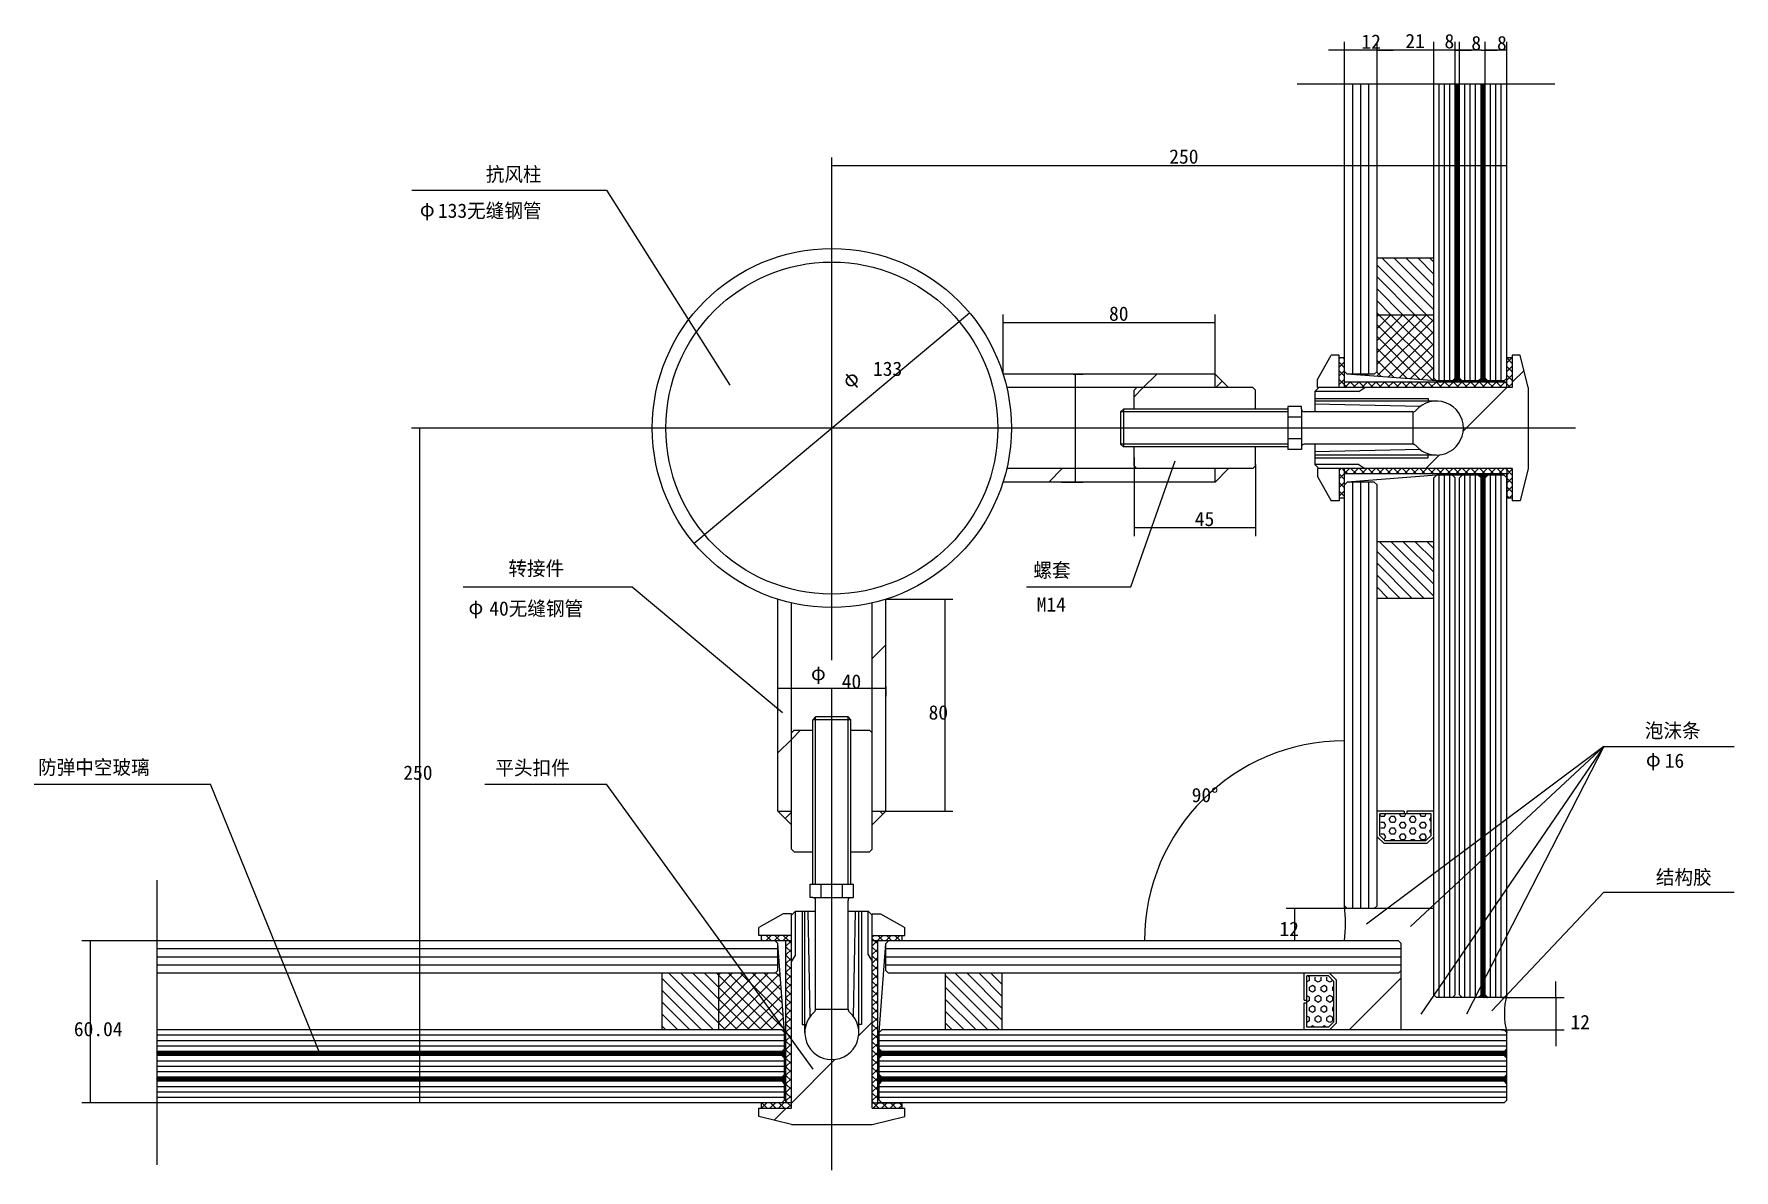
# Model space of a CAD drawing. Header units: metres. Extents: x 1737 to 2367, y 1050 to 1471.
import ezdxf

# ---------------------------------------------------------------- set-up
doc = ezdxf.new("R2010")
doc.units = ezdxf.units.M
for name, color, linetype in [('212', 2, 'Continuous'), ('BZX', 1, 'Continuous'), ('CSX', 3, 'Continuous'), ('DHX', 4, 'Continuous'), ('PMX', 8, 'Continuous'), ('SDH', 7, 'Continuous'), ('TXT', 2, 'Continuous'), ('XSX', 6, 'Continuous')]:
    doc.layers.add(name, color=color, linetype=linetype)

msp = doc.modelspace()

# ---------------------------------------------------------------- hatches: boundary and pattern name
at = {"layer": 'PMX'}
h = msp.add_hatch(dxfattribs=at)
h.set_pattern_fill('SOLID')
h.paths.add_polyline_path([(2274.46, 1452.09), (2272.94, 1452.09), (2272.94, 1343.09), (2271.94, 1342.09), (2275.46, 1342.09), (2274.46, 1343.09)])
h.paths.add_polyline_path([(2264.94, 1452.09), (2263.42, 1452.09), (2263.42, 1343.09), (2262.42, 1342.09), (2265.94, 1342.09), (2264.94, 1343.09)])
h = msp.add_hatch(dxfattribs=at)
h.set_pattern_fill('ANSI31', scale=35)
h.paths.add_polyline_path([(2256.42, 1334.59), (2256.42, 1339.59), (2284.46, 1339.59), (2284.46, 1351.59), (2287.46, 1351.59), (2290.46, 1339.59), (2290.46, 1324.59), (2266.42, 1324.59, 0.41)])
h.paths.add_polyline_path([(2266.42, 1324.59), (2290.46, 1324.59), (2290.46, 1309.59), (2287.46, 1297.59), (2284.46, 1297.59), (2284.46, 1309.59), (2256.42, 1309.59), (2256.42, 1314.59, 0.41)])
h.paths.add_polyline_path([(2227.65, 1311.09), (2211.42, 1311.09), (2211.42, 1313.59), (2253.42, 1313.59), (2253.42, 1314.59), (2256.42, 1314.59), (2256.42, 1309.59), (2229.91, 1309.59)])
h.paths.add_polyline_path([(2211.42, 1311.09), (2227.65, 1311.09), (2229.91, 1309.59), (2212.92, 1309.59)])
h.paths.add_polyline_path([(2212.92, 1339.59), (2229.91, 1339.59), (2227.65, 1338.09), (2211.42, 1338.09)])
h.paths.add_polyline_path([(2211.42, 1338.09), (2227.65, 1338.09), (2229.91, 1339.59), (2256.42, 1339.59), (2256.42, 1334.59), (2253.42, 1334.59), (2253.42, 1335.59), (2211.42, 1335.59)])
h = msp.add_hatch(dxfattribs=at)
h.set_pattern_fill('ANSI31', scale=30)
h.paths.add_polyline_path([(2174.42, 1339.59), (2174.42, 1344.59), (2095.89, 1344.59, -0.02), (2097.25, 1339.59)])
h.paths.add_polyline_path([(2174.42, 1304.59), (2174.42, 1309.59), (2097.25, 1309.59, -0.02), (2095.89, 1304.59)])
h = msp.add_hatch(dxfattribs=at)
h.set_pattern_fill('ANSI37', scale=6)
h.paths.add_polyline_path([(2179.42, 1339.59), (2174.42, 1344.59), (2174.42, 1339.59)])
h.paths.add_polyline_path([(2174.42, 1309.59), (2174.42, 1304.59), (2179.42, 1309.59)])
h = msp.add_hatch(dxfattribs=at)
h.set_pattern_fill('ANSI31', scale=30)
h.paths.add_polyline_path([(2189.42, 1331.59), (2189.42, 1338.59), (2188.42, 1339.59), (2145.42, 1339.59), (2144.42, 1338.59), (2144.42, 1331.59)])
h.paths.add_polyline_path([(2188.42, 1309.59), (2189.42, 1310.59), (2189.42, 1317.59), (2144.42, 1317.59), (2144.42, 1310.59), (2145.42, 1309.59)])
h = msp.add_hatch(dxfattribs=at)
h.set_pattern_fill('ANSI37', scale=25)
h.paths.add_polyline_path([(2234.42, 1282.59), (2255.42, 1282.59), (2255.42, 1306.09), (2256.42, 1307.09), (2223.42, 1304.59), (2233.42, 1304.59), (2234.42, 1303.59)])
h = msp.add_hatch(dxfattribs=at)
h.set_pattern_fill('SOLID')
h.paths.add_polyline_path([(2274.46, 1306.09), (2275.46, 1307.09), (2271.94, 1307.09), (2272.94, 1306.09), (2272.94, 1114.63), (2271.94, 1113.63), (2275.46, 1113.63), (2274.46, 1114.63)])
h = msp.add_hatch(dxfattribs=at)
h.set_pattern_fill('ANSI31', scale=30)
h.paths.add_polyline_path([(2052.46, 1261.17, -0.02), (2047.46, 1259.8), (2047.46, 1182.63), (2052.46, 1182.63)])
h.paths.add_polyline_path([(2012.46, 1182.63), (2017.46, 1182.63), (2017.46, 1259.8, -0.02), (2012.46, 1261.17)])
h = msp.add_hatch(dxfattribs=at)
h.set_pattern_fill('ANSI31', scale=30)
h.paths.add_polyline_path([(2047.46, 1211.63), (2046.46, 1212.63), (2039.46, 1212.63), (2039.46, 1167.63), (2046.46, 1167.63), (2047.46, 1168.63)])
h.paths.add_polyline_path([(2025.46, 1212.63), (2018.46, 1212.63), (2017.46, 1211.63), (2017.46, 1168.63), (2018.46, 1167.63), (2025.46, 1167.63)])
h = msp.add_hatch(dxfattribs=at)
h.set_pattern_fill('ANSI37', scale=6)
h.paths.add_polyline_path([(2047.46, 1177.63), (2052.46, 1182.63), (2047.46, 1182.63)])
h.paths.add_polyline_path([(2017.46, 1182.63), (2012.46, 1182.63), (2017.46, 1177.63)])
h = msp.add_hatch(dxfattribs=at)
h.set_pattern_fill('ANSI37', scale=25)
h.paths.add_polyline_path([(2234.42, 1147.63), (2233.42, 1146.63), (2255.42, 1146.63), (2255.42, 1173.22), (2252.84, 1170.63), (2237.01, 1170.63), (2234.42, 1173.22)])
h = msp.add_hatch(dxfattribs=at)
h.set_pattern_fill('ANSI31', scale=35)
h.paths.add_polyline_path([(2022.46, 1100.63), (2017.46, 1100.63), (2017.46, 1072.59), (2005.46, 1072.59), (2005.46, 1069.59), (2017.46, 1066.59), (2032.46, 1066.59), (2032.46, 1090.63, -0.41)])
h.paths.add_polyline_path([(2032.46, 1090.63), (2032.46, 1066.59), (2047.46, 1066.59), (2059.46, 1069.59), (2059.46, 1072.59), (2047.46, 1072.59), (2047.46, 1100.63), (2042.46, 1100.63, -0.41)])
h.paths.add_polyline_path([(2045.96, 1129.4), (2045.96, 1145.63), (2043.46, 1145.63), (2043.46, 1103.63), (2042.46, 1103.63), (2042.46, 1100.63), (2047.46, 1100.63), (2047.46, 1127.15)])
h.paths.add_polyline_path([(2045.96, 1145.63), (2045.96, 1129.4), (2047.46, 1127.15), (2047.46, 1144.13)])
h.paths.add_polyline_path([(2017.46, 1144.13), (2017.46, 1127.15), (2018.96, 1129.4), (2018.96, 1145.63)])
h.paths.add_polyline_path([(2018.96, 1145.63), (2018.96, 1129.4), (2017.46, 1127.15), (2017.46, 1100.63), (2022.46, 1100.63), (2022.46, 1103.63), (2021.46, 1103.63), (2021.46, 1145.63)])
h = msp.add_hatch(dxfattribs=at)
h.set_pattern_fill('ANSI37', scale=25)
h.paths.add_polyline_path([(2053.46, 1122.63), (2052.46, 1123.63), (2052.46, 1133.63), (2049.96, 1100.63), (2050.96, 1101.63), (2074.46, 1101.63), (2074.46, 1122.63)])
h = msp.add_hatch(dxfattribs=at)
h.set_pattern_fill('ANSI37', scale=25)
h.paths.add_polyline_path([(2216.84, 1122.63), (2219.42, 1120.05), (2219.42, 1104.22), (2216.84, 1101.63), (2243.42, 1101.63), (2243.42, 1123.63), (2242.42, 1122.63)])
h = msp.add_hatch(dxfattribs=at)
h.set_pattern_fill('SOLID')
h.paths.add_polyline_path([(1782.39, 1093.63), (1782.39, 1092.11), (2013.96, 1092.11), (2014.96, 1091.11), (2014.96, 1094.63), (2013.96, 1093.63)])
h.paths.add_polyline_path([(1782.39, 1084.11), (1782.39, 1082.59), (2013.96, 1082.59), (2014.96, 1081.59), (2014.96, 1085.11), (2013.96, 1084.11)])
h = msp.add_hatch(dxfattribs=at)
h.set_pattern_fill('SOLID')
h.paths.add_polyline_path([(2050.96, 1093.63), (2049.96, 1094.63), (2049.96, 1091.11), (2050.96, 1092.11), (2281.46, 1092.11), (2282.46, 1091.11), (2282.46, 1094.63), (2281.46, 1093.63)])
h.paths.add_polyline_path([(2281.46, 1082.59), (2282.46, 1081.59), (2282.46, 1085.11), (2281.46, 1084.11), (2050.96, 1084.11), (2049.96, 1085.11), (2049.96, 1081.59), (2050.96, 1082.59)])

# ---------------------------------------------------------------- linework, layer by layer
at = {"layer": 'BZX'}
for p, q in [((2222.42, 1452.09), (2222.42, 1467.62)), ((2234.42, 1452.09), (2234.42, 1467.62)), ((2234.42, 1452.09), (2234.42, 1467.62)), ((2255.42, 1452.09), (2255.42, 1467.62)), ((2263.42, 1452.15), (2263.42, 1467.62)), ((2264.94, 1452.09), (2264.94, 1467.62)), ((2274.46, 1452.09), (2274.46, 1467.62)), ((2282.46, 1452.09), (2282.46, 1467.62)), ((2222.42, 1464.62), (2216.42, 1464.62)), ((2234.42, 1464.62), (2222.42, 1464.62)), ((2255.42, 1464.62), (2234.42, 1464.62)), ((2234.42, 1464.62), (2240.42, 1464.62)), ((2255.42, 1464.62), (2249.42, 1464.62)), ((2263.42, 1464.62), (2255.42, 1464.62)), ((2264.94, 1464.62), (2258.94, 1464.62)), ((2263.42, 1464.62), (2269.42, 1464.62)), ((2272.94, 1464.62), (2264.94, 1464.62)), ((2272.94, 1464.62), (2278.94, 1464.62)), ((2282.46, 1464.62), (2274.46, 1464.62)), ((2032.46, 1411.09), (2032.46, 1424.83)), ((2282.46, 1411.09), (2282.46, 1424.83)), ((2032.46, 1421.83), (2282.46, 1421.83)), ((1948.99, 1412.67), (1994.7, 1340.5)), ((1981.42, 1281.97), (2083.51, 1367.21)), ((2095.89, 1344.65), (2095.89, 1366.62)), ((2174.42, 1344.65), (2174.42, 1366.62)), ((2174.42, 1363.62), (2095.89, 1363.62)), ((2121.8, 1344.59), (2125.57, 1344.59)), ((2122.57, 1344.59), (2122.57, 1304.59)), ((1945.97, 1324.59), (1876.72, 1324.59)), ((1879.72, 1324.59), (1879.72, 1074.59)), ((2143.23, 1265.8), (2159.66, 1312.45)), ((2144.42, 1313.69), (2144.42, 1284.58)), ((2189.42, 1311.11), (2189.42, 1284.58)), ((2117.6, 1304.59), (2125.57, 1304.59)), ((2189.42, 1287.58), (2144.42, 1287.58)), ((1958.5, 1265.8), (2014.2, 1219.2)), ((2052.53, 1261.17), (2077.31, 1261.17)), ((2074.31, 1261.17), (2074.31, 1182.63)), ((2012.46, 1226.1), (2012.46, 1231.21)), ((2012.46, 1228.21), (2052.46, 1228.21)), ((2052.46, 1228.85), (2052.46, 1225.21)), ((2318.43, 1206.59), (2230.52, 1140.81)), ((2318.43, 1206.59), (2246.88, 1139.93)), ((2318.43, 1206.59), (2250.63, 1107.46)), ((2318.43, 1206.59), (2267.51, 1107.46)), ((1843.21, 1092.04), (1802.32, 1192.72)), ((2025.51, 1087.1), (1948.99, 1192.72)), ((2052.53, 1182.63), (2077.31, 1182.63)), ((2318.43, 1152.7), (2276.98, 1108.72)), ((2225.36, 1146.63), (2200.79, 1146.63)), ((2203.79, 1146.63), (2203.79, 1134.63)), ((1782.33, 1134.63), (1754.68, 1134.63)), ((1757.68, 1134.63), (1757.68, 1074.59)), ((2222.36, 1134.63), (2200.79, 1134.63)), ((2300.71, 1113.63), (2300.71, 1119.63)), ((2280.53, 1113.63), (2303.71, 1113.63)), ((2300.71, 1113.63), (2300.71, 1101.63)), ((2280.56, 1101.63), (2303.71, 1101.63)), ((2300.71, 1101.63), (2300.71, 1095.63)), ((1782.33, 1074.59), (1754.68, 1074.59)), ((1945.97, 1074.59), (1876.72, 1074.59))]:
    msp.add_line(p, q, dxfattribs=at)
msp.add_arc((2222.42, 1134.63), 74.12, 90, 180, dxfattribs=at)
at = {"layer": 'CSX'}
for p, q in [((2222.42, 1339.59), (2222.42, 1452.09)), ((2234.42, 1345.59), (2234.42, 1452.09)), ((2255.42, 1343.09), (2255.42, 1452.09)), ((2263.42, 1343.09), (2263.42, 1452.09)), ((2264.94, 1343.09), (2264.94, 1452.09)), ((2272.94, 1343.09), (2272.94, 1452.09)), ((2274.46, 1343.09), (2274.46, 1452.09)), ((2282.46, 1339.68), (2282.46, 1452.09)), ((1876.93, 1412.67), (1948.99, 1412.67)), ((2234.42, 1387.59), (2255.42, 1387.59)), ((2234.42, 1366.59), (2255.42, 1366.59)), ((2212.42, 1342.59), (2217.42, 1351.59)), ((2220.42, 1351.59), (2217.42, 1351.59)), ((2220.42, 1339.59), (2220.42, 1351.59)), ((2222.42, 1350.59), (2220.42, 1350.59)), ((2282.46, 1339.59), (2282.46, 1350.59)), ((2284.46, 1350.59), (2282.46, 1350.59)), ((2284.46, 1351.59), (2284.46, 1339.59)), ((2287.46, 1351.59), (2284.46, 1351.59)), ((2290.46, 1339.59), (2287.46, 1351.59)), ((2174.42, 1344.59), (2095.89, 1344.59)), ((2174.42, 1344.59), (2179.42, 1339.59)), ((2174.42, 1339.59), (2174.42, 1344.59)), ((2212.42, 1339.59), (2212.42, 1342.59)), ((2223.42, 1344.59), (2222.42, 1345.59)), ((2282.46, 1341.59), (2222.42, 1341.59)), ((2256.42, 1342.09), (2223.42, 1344.59)), ((2233.42, 1344.59), (2223.42, 1344.59)), ((2234.42, 1345.59), (2233.42, 1344.59)), ((2256.42, 1342.09), (2255.42, 1343.09)), ((2281.46, 1342.09), (2256.42, 1342.09)), ((2262.42, 1342.09), (2263.42, 1343.09)), ((2264.94, 1343.09), (2265.94, 1342.09)), ((2271.94, 1342.09), (2272.94, 1343.09)), ((2275.46, 1342.09), (2274.46, 1343.09)), ((2282.46, 1343.09), (2281.46, 1342.09)), ((2188.42, 1339.59), (2097.25, 1339.59)), ((2144.42, 1338.59), (2145.42, 1339.59)), ((2144.42, 1331.59), (2144.42, 1338.59)), ((2189.42, 1338.59), (2188.42, 1339.59)), ((2189.42, 1331.59), (2189.42, 1338.59)), ((2212.92, 1339.59), (2211.42, 1338.09)), ((2227.65, 1338.09), (2211.42, 1338.09)), ((2211.42, 1338.09), (2211.42, 1330.59)), ((2211.42, 1335.59), (2253.42, 1335.59)), ((2284.46, 1339.59), (2212.42, 1339.59)), ((2227.65, 1338.09), (2229.91, 1339.59)), ((2253.42, 1335.59), (2253.42, 1334.13)), ((2290.46, 1339.59), (2290.46, 1309.59)), ((2139.42, 1330.59), (2140.52, 1331.59)), ((2139.42, 1330.59), (2139.42, 1318.59)), ((2201.42, 1331.59), (2140.52, 1331.59)), ((2140.52, 1331.59), (2140.52, 1317.59)), ((2206.42, 1332.59), (2201.42, 1332.59)), ((2201.42, 1332.59), (2201.42, 1316.59)), ((2206.42, 1331.59), (2206.42, 1332.59)), ((2206.42, 1331.59), (2206.42, 1317.59)), ((2247.71, 1330.59), (2207.42, 1330.59)), ((2250.42, 1332.59), (2211.42, 1333.4)), ((2247.71, 1330.59), (2247.71, 1318.59)), ((2256.42, 1334.59), (2253.42, 1334.59)), ((2206.42, 1328.59), (2201.42, 1328.59)), ((2140.52, 1317.59), (2139.42, 1318.59)), ((2201.42, 1317.59), (2140.52, 1317.59)), ((2144.42, 1310.59), (2144.42, 1317.59)), ((2189.42, 1310.59), (2189.42, 1317.59)), ((2206.42, 1320.59), (2201.42, 1320.59)), ((2206.42, 1316.59), (2201.42, 1316.59)), ((2206.42, 1317.59), (2206.42, 1316.59)), ((2247.71, 1318.59), (2207.42, 1318.59)), ((2211.42, 1318.59), (2211.42, 1311.09)), ((2250.42, 1316.59), (2211.42, 1315.78)), ((2145.42, 1309.59), (2144.42, 1310.59)), ((2188.42, 1309.59), (2189.42, 1310.59)), ((2211.42, 1313.59), (2253.42, 1313.59)), ((2227.65, 1311.09), (2211.42, 1311.09)), ((2211.42, 1311.09), (2212.92, 1309.59)), ((2227.65, 1311.09), (2229.91, 1309.59)), ((2253.42, 1313.59), (2253.42, 1315.05)), ((2256.42, 1314.59), (2253.42, 1314.59)), ((2174.42, 1304.59), (2095.89, 1304.59)), ((2188.42, 1309.59), (2097.25, 1309.59)), ((2174.42, 1304.59), (2179.42, 1309.59)), ((2174.42, 1304.59), (2174.42, 1309.59)), ((2284.46, 1309.59), (2212.42, 1309.59)), ((2212.42, 1309.59), (2212.42, 1306.59)), ((2212.42, 1306.59), (2217.42, 1297.59)), ((2220.42, 1309.59), (2220.42, 1297.59)), ((2222.42, 1147.63), (2222.42, 1309.59)), ((2282.46, 1307.59), (2222.42, 1307.59)), ((2222.42, 1303.59), (2223.42, 1304.59)), ((2256.42, 1307.09), (2223.42, 1304.59)), ((2233.42, 1304.59), (2223.42, 1304.59)), ((2234.42, 1303.59), (2233.42, 1304.59)), ((2234.42, 1147.63), (2234.42, 1303.59)), ((2255.42, 1306.09), (2256.42, 1307.09)), ((2255.42, 1114.63), (2255.42, 1306.09)), ((2281.46, 1307.09), (2256.42, 1307.09)), ((2262.42, 1307.09), (2263.42, 1306.09)), ((2263.42, 1114.63), (2263.42, 1306.09)), ((2264.94, 1306.09), (2265.94, 1307.09)), ((2264.94, 1114.63), (2264.94, 1306.09)), ((2271.94, 1307.09), (2272.94, 1306.09)), ((2272.94, 1114.63), (2272.94, 1306.09)), ((2274.46, 1306.09), (2275.46, 1307.09)), ((2274.46, 1114.63), (2274.46, 1306.09)), ((2282.46, 1306.09), (2281.46, 1307.09)), ((2282.46, 1309.18), (2282.05, 1309.59)), ((2282.46, 1309.59), (2282.46, 1298.59)), ((2282.46, 1114.63), (2282.46, 1307.86)), ((2284.46, 1309.59), (2284.46, 1297.59)), ((2290.46, 1309.59), (2287.46, 1297.59)), ((2220.42, 1297.59), (2217.42, 1297.59)), ((2222.42, 1298.59), (2220.42, 1298.59)), ((2284.46, 1298.59), (2282.46, 1298.59)), ((2287.46, 1297.59), (2284.46, 1297.59)), ((2234.42, 1282.59), (2255.42, 1282.59)), ((1895.88, 1265.8), (1958.5, 1265.8)), ((2104.52, 1265.8), (2143.23, 1265.8)), ((2012.46, 1182.63), (2012.46, 1261.17)), ((2017.46, 1168.63), (2017.46, 1259.8)), ((2047.46, 1168.63), (2047.46, 1259.8)), ((2052.46, 1182.63), (2052.46, 1261.17)), ((2234.42, 1261.59), (2255.42, 1261.59)), ((2025.46, 1216.53), (2026.46, 1217.63)), ((2025.46, 1155.63), (2025.46, 1216.53)), ((2039.46, 1216.53), (2025.46, 1216.53)), ((2038.46, 1217.63), (2026.46, 1217.63)), ((2038.46, 1217.63), (2039.46, 1216.53)), ((2039.46, 1155.63), (2039.46, 1216.53)), ((2017.46, 1211.63), (2018.46, 1212.63)), ((2018.46, 1212.63), (2025.46, 1212.63)), ((2039.46, 1212.63), (2046.46, 1212.63)), ((2046.46, 1212.63), (2047.46, 1211.63)), ((2318.43, 1206.59), (2366.66, 1206.59)), ((1736.91, 1192.72), (1802.32, 1192.72)), ((1903.91, 1192.72), (1948.99, 1192.72)), ((2012.46, 1182.63), (2017.46, 1182.63)), ((2012.46, 1182.63), (2017.46, 1177.63)), ((2052.46, 1182.63), (2047.46, 1177.63)), ((2047.46, 1182.63), (2052.46, 1182.63)), ((2244.42, 1182.63), (2234.42, 1182.63)), ((2254.42, 1181.63), (2235.42, 1181.63)), ((2235.42, 1173.63), (2235.42, 1181.63)), ((2244.42, 1182.63), (2244.42, 1181.63)), ((2255.42, 1182.63), (2245.42, 1182.63)), ((2245.42, 1182.63), (2245.42, 1181.63)), ((2254.42, 1173.63), (2254.42, 1181.63)), ((2237.01, 1170.63), (2234.42, 1173.22)), ((2237.42, 1171.63), (2235.42, 1173.63)), ((2252.42, 1171.63), (2237.42, 1171.63)), ((2252.42, 1171.63), (2254.42, 1173.63)), ((2252.84, 1170.63), (2255.42, 1173.22)), ((2017.46, 1168.63), (2018.46, 1167.63)), ((2018.46, 1167.63), (2025.46, 1167.63)), ((2039.46, 1167.63), (2046.46, 1167.63)), ((2046.46, 1167.63), (2047.46, 1168.63)), ((2252.84, 1170.63), (2237.01, 1170.63)), ((2024.46, 1155.63), (2040.46, 1155.63)), ((2024.46, 1150.63), (2024.46, 1155.63)), ((2028.46, 1150.63), (2028.46, 1155.63)), ((2036.46, 1150.63), (2036.46, 1155.63)), ((2040.46, 1150.63), (2040.46, 1155.63)), ((2318.43, 1152.7), (2366.66, 1152.7)), ((2025.46, 1150.63), (2024.46, 1150.63)), ((2025.46, 1150.63), (2039.46, 1150.63)), ((2026.46, 1109.35), (2026.46, 1149.63)), ((2038.46, 1109.35), (2038.46, 1149.63)), ((2039.46, 1150.63), (2040.46, 1150.63)), ((2222.42, 1147.63), (2223.42, 1146.63)), ((2255.42, 1146.63), (2223.42, 1146.63)), ((2234.42, 1147.63), (2233.42, 1146.63)), ((2014.46, 1144.63), (2005.46, 1139.63)), ((2017.46, 1144.63), (2014.46, 1144.63)), ((2017.46, 1144.13), (2018.96, 1145.63)), ((2017.46, 1072.59), (2017.46, 1144.63)), ((2018.96, 1129.4), (2018.96, 1145.63)), ((2018.96, 1145.63), (2026.46, 1145.63)), ((2021.46, 1145.63), (2021.46, 1103.63)), ((2024.46, 1106.63), (2023.66, 1145.63)), ((2038.46, 1145.63), (2045.96, 1145.63)), ((2040.46, 1106.63), (2041.27, 1145.63)), ((2043.46, 1145.63), (2043.46, 1103.63)), ((2045.96, 1129.4), (2045.96, 1145.63)), ((2045.96, 1145.63), (2047.46, 1144.13)), ((2047.46, 1072.59), (2047.46, 1144.63)), ((2047.46, 1144.63), (2050.46, 1144.63)), ((2050.46, 1144.63), (2059.46, 1139.63)), ((2017.46, 1134.63), (1782.39, 1134.63)), ((2005.46, 1136.63), (2005.46, 1139.63)), ((2017.46, 1136.63), (2005.46, 1136.63)), ((2006.46, 1134.63), (2006.46, 1136.63)), ((2012.46, 1133.63), (2011.46, 1134.63)), ((2012.46, 1123.63), (2012.46, 1133.63)), ((2014.96, 1100.63), (2012.46, 1133.63)), ((2015.46, 1074.59), (2015.46, 1134.63)), ((2047.46, 1136.63), (2059.46, 1136.63)), ((2242.42, 1134.63), (2047.46, 1134.63)), ((2049.46, 1074.59), (2049.46, 1134.63)), ((2049.96, 1100.63), (2052.46, 1133.63)), ((2053.46, 1134.63), (2052.46, 1133.63)), ((2052.46, 1123.63), (2052.46, 1133.63)), ((2058.46, 1134.63), (2058.46, 1136.63)), ((2059.46, 1136.63), (2059.46, 1139.63)), ((2243.42, 1133.63), (2242.42, 1134.63)), ((2243.42, 1101.63), (2243.42, 1133.63)), ((2018.96, 1129.4), (2017.46, 1127.15)), ((2045.96, 1129.4), (2047.46, 1127.15)), ((2011.46, 1122.63), (1782.39, 1122.63)), ((1969.46, 1122.63), (1969.46, 1101.63)), ((1990.46, 1122.63), (1990.46, 1101.63)), ((2011.46, 1122.63), (2012.46, 1123.63)), ((2053.46, 1122.63), (2052.46, 1123.63)), ((2242.42, 1122.63), (2053.46, 1122.63)), ((2074.46, 1122.63), (2074.46, 1101.63)), ((2095.46, 1122.63), (2095.46, 1101.63)), ((2207.42, 1112.63), (2207.42, 1122.63)), ((2216.42, 1121.63), (2208.42, 1121.63)), ((2208.42, 1102.63), (2208.42, 1121.63)), ((2218.42, 1119.63), (2216.42, 1121.63)), ((2219.42, 1120.05), (2216.84, 1122.63)), ((2242.42, 1122.63), (2243.42, 1123.63)), ((2218.42, 1104.63), (2218.42, 1119.63)), ((2219.42, 1104.22), (2219.42, 1120.05)), ((2026.46, 1109.35), (2038.46, 1109.35)), ((2207.42, 1112.63), (2208.42, 1112.63)), ((2207.42, 1101.63), (2207.42, 1111.63)), ((2207.42, 1111.63), (2208.42, 1111.63)), ((2256.42, 1113.63), (2255.42, 1114.63)), ((2281.46, 1113.63), (2256.42, 1113.63)), ((2262.42, 1113.63), (2263.42, 1114.63)), ((2264.94, 1114.63), (2265.94, 1113.63)), ((2271.94, 1113.63), (2272.94, 1114.63)), ((2275.46, 1113.63), (2274.46, 1114.63)), ((2282.46, 1114.63), (2281.46, 1113.63)), ((2021.46, 1103.63), (2022.92, 1103.63)), ((2022.46, 1100.63), (2022.46, 1103.63)), ((2043.46, 1103.63), (2042, 1103.63)), ((2042.46, 1100.63), (2042.46, 1103.63)), ((2216.42, 1102.63), (2208.42, 1102.63)), ((2218.42, 1104.63), (2216.42, 1102.63)), ((2219.42, 1104.22), (2216.84, 1101.63)), ((2013.96, 1101.63), (1782.39, 1101.63)), ((2014.96, 1100.63), (2013.96, 1101.63)), ((2014.96, 1075.59), (2014.96, 1100.63)), ((2050.96, 1101.63), (2049.96, 1100.63)), ((2049.96, 1075.59), (2049.96, 1100.63)), ((2281.46, 1101.63), (2050.96, 1101.63)), ((2282.46, 1100.63), (2281.46, 1101.63)), ((2282.46, 1075.59), (2282.46, 1100.63)), ((2013.96, 1093.63), (1782.39, 1093.63)), ((2013.96, 1092.11), (1782.39, 1092.11)), ((2014.96, 1094.63), (2013.96, 1093.63)), ((2013.96, 1092.11), (2014.96, 1091.11)), ((2049.96, 1094.63), (2050.96, 1093.63)), ((2050.96, 1092.11), (2049.96, 1091.11)), ((2281.46, 1093.63), (2050.96, 1093.63)), ((2281.46, 1092.11), (2050.96, 1092.11)), ((2282.46, 1094.63), (2281.46, 1093.63)), ((2281.46, 1092.11), (2282.46, 1091.11)), ((2013.96, 1084.11), (1782.39, 1084.11)), ((2014.96, 1085.11), (2013.96, 1084.11)), ((2049.96, 1085.11), (2050.96, 1084.11)), ((2281.46, 1084.11), (2050.96, 1084.11)), ((2282.46, 1085.11), (2281.46, 1084.11)), ((2013.96, 1082.59), (1782.39, 1082.59)), ((2014.96, 1081.59), (2013.96, 1082.59)), ((2050.96, 1082.59), (2049.96, 1081.59)), ((2281.46, 1082.59), (2050.96, 1082.59)), ((2282.46, 1081.59), (2281.46, 1082.59)), ((2017.37, 1074.59), (1782.39, 1074.59)), ((2005.46, 1072.59), (2017.46, 1072.59)), ((2005.46, 1069.59), (2005.46, 1072.59)), ((2017.46, 1074.59), (2006.46, 1074.59)), ((2006.46, 1072.59), (2006.46, 1074.59)), ((2013.96, 1074.59), (2014.96, 1075.59)), ((2047.87, 1074.59), (2047.46, 1075)), ((2047.46, 1074.59), (2058.46, 1074.59)), ((2047.46, 1072.59), (2059.46, 1072.59)), ((2281.46, 1074.59), (2049.19, 1074.59)), ((2050.96, 1074.59), (2049.96, 1075.59)), ((2058.46, 1072.59), (2058.46, 1074.59)), ((2059.46, 1069.59), (2059.46, 1072.59)), ((2281.46, 1074.59), (2282.46, 1075.59)), ((2017.46, 1066.59), (2005.46, 1069.59)), ((2017.46, 1066.59), (2047.46, 1066.59)), ((2047.46, 1066.59), (2059.46, 1069.59))]:
    msp.add_line(p, q, dxfattribs=at)
for radius in [66.5, 61.5]:
    msp.add_circle((2032.46, 1324.59), radius, dxfattribs=at)
for centre, radius, start, end in [((2207.42, 1331.59), 1, 180, 270), ((2247.71, 1332.09), 1.5, 270, 319.29), ((2256.42, 1324.59), 10, 220.71, 139.29), ((2207.42, 1317.59), 1, 90, 180), ((2247.71, 1317.09), 1.5, 40.71, 90), ((2025.46, 1149.63), 1, 0, 90), ((2039.46, 1149.63), 1, 90, 180), ((2148.15, 1141.13), 74.56, 355, 5), ((2024.96, 1109.35), 1.5, 310.71, 0), ((2039.96, 1109.35), 1.5, 180, 229.29), ((2310.09, 1107.63), 28.5, 165.78, 194.22), ((2032.46, 1100.63), 10, 130.71, 49.29)]:
    msp.add_arc(centre, radius, start, end, dxfattribs=at)
at = {"layer": 'DHX'}
for p, q in [((2032.46, 1238.65), (2032.46, 1411.03)), ((2307.91, 1324.59), (1946.03, 1324.59)), ((2032.46, 1049.74), (2032.46, 1228.21))]:
    msp.add_line(p, q, dxfattribs=at)
at = {"layer": 'PMX'}
for p, q in [((2255.42, 1368.39), (2236.23, 1387.59)), ((2255.42, 1372.81), (2240.65, 1387.59)), ((2255.42, 1377.23), (2245.07, 1387.59)), ((2255.42, 1381.65), (2249.48, 1387.59)), ((2255.42, 1386.07), (2253.9, 1387.59)), ((2252.81, 1366.59), (2234.42, 1384.97)), ((2248.39, 1366.59), (2234.42, 1380.55)), ((2243.97, 1366.59), (2234.42, 1376.14)), ((2239.55, 1366.59), (2234.42, 1371.72)), ((2235.13, 1366.59), (2234.42, 1367.3)), ((2234.42, 1357.04), (2243.97, 1366.59)), ((2234.42, 1352.62), (2248.39, 1366.59)), ((2234.42, 1348.2), (2252.81, 1366.59)), ((2234.42, 1365.88), (2235.14, 1366.59)), ((2234.42, 1361.46), (2239.55, 1366.59)), ((2255.42, 1346.3), (2235.13, 1366.59)), ((2255.42, 1350.72), (2239.55, 1366.59)), ((2255.42, 1355.14), (2243.97, 1366.59)), ((2255.42, 1359.55), (2248.39, 1366.59)), ((2255.42, 1363.97), (2252.81, 1366.59)), ((2234.4, 1343.76), (2255.42, 1364.78)), ((2255.11, 1342.19), (2234.42, 1362.88)), ((2238.51, 1343.45), (2255.42, 1360.36)), ((2250.33, 1342.55), (2234.42, 1358.46)), ((2245.55, 1342.92), (2234.42, 1354.04)), ((2242.62, 1343.14), (2255.42, 1355.94)), ((2220.42, 1350.29), (2220.73, 1350.59)), ((2220.42, 1347.11), (2222.42, 1349.11)), ((2222.42, 1346.95), (2220.42, 1348.95)), ((2222.42, 1350.13), (2221.96, 1350.59)), ((2240.77, 1343.28), (2234.42, 1349.62)), ((2246.73, 1342.83), (2255.42, 1351.52)), ((2282.46, 1348.69), (2284.37, 1350.59)), ((2284.46, 1348.55), (2282.46, 1350.55)), ((2220.42, 1343.92), (2222.42, 1345.92)), ((2222.42, 1343.76), (2220.42, 1345.76)), ((2220.42, 1340.74), (2222.42, 1342.74)), ((2222.42, 1340.58), (2220.42, 1342.58)), ((2222.45, 1339.59), (2224.45, 1341.59)), ((2226.6, 1339.59), (2224.6, 1341.59)), ((2225.64, 1339.59), (2227.64, 1341.59)), ((2226.18, 1344.38), (2226.39, 1344.59)), ((2226.42, 1344.36), (2226.19, 1344.59)), ((2229.78, 1339.59), (2227.78, 1341.59)), ((2228.82, 1339.59), (2230.82, 1341.59)), ((2230.29, 1344.07), (2230.81, 1344.59)), ((2231.2, 1344), (2230.61, 1344.59)), ((2232.96, 1339.59), (2230.96, 1341.59)), ((2232, 1339.59), (2234, 1341.59)), ((2236.14, 1339.59), (2234.14, 1341.59)), ((2235.98, 1343.64), (2234.23, 1345.4)), ((2235.18, 1339.59), (2237.18, 1341.59)), ((2239.33, 1339.59), (2237.33, 1341.59)), ((2238.36, 1339.59), (2240.36, 1341.59)), ((2242.51, 1339.59), (2240.51, 1341.59)), ((2241.55, 1339.59), (2243.55, 1341.59)), ((2245.69, 1339.59), (2243.69, 1341.59)), ((2244.73, 1339.59), (2246.73, 1341.59)), ((2248.87, 1339.59), (2246.87, 1341.59)), ((2247.91, 1339.59), (2249.91, 1341.59)), ((2252.05, 1339.59), (2250.05, 1341.59)), ((2250.83, 1342.51), (2255.42, 1347.1)), ((2251.09, 1339.59), (2253.09, 1341.59)), ((2255.24, 1339.59), (2253.24, 1341.59)), ((2254.27, 1339.59), (2256.27, 1341.59)), ((2254.94, 1342.2), (2255.63, 1342.89)), ((2258.42, 1339.59), (2256.42, 1341.59)), ((2257.46, 1339.59), (2259.46, 1341.59)), ((2261.6, 1339.59), (2259.6, 1341.59)), ((2260.64, 1339.59), (2262.64, 1341.59)), ((2264.78, 1339.59), (2262.78, 1341.59)), ((2263.82, 1339.59), (2265.82, 1341.59)), ((2267.96, 1339.59), (2265.96, 1341.59)), ((2267, 1339.59), (2269, 1341.59)), ((2271.14, 1339.59), (2269.14, 1341.59)), ((2270.18, 1339.59), (2272.18, 1341.59)), ((2274.33, 1339.59), (2272.33, 1341.59)), ((2273.37, 1339.59), (2275.37, 1341.59)), ((2277.51, 1339.59), (2275.51, 1341.59)), ((2276.55, 1339.59), (2278.55, 1341.59)), ((2280.69, 1339.59), (2278.69, 1341.59)), ((2279.73, 1339.59), (2281.73, 1341.59)), ((2282.46, 1341), (2281.87, 1341.59)), ((2282.46, 1345.51), (2284.46, 1347.51)), ((2284.46, 1345.36), (2282.46, 1347.36)), ((2282.46, 1342.32), (2284.46, 1344.32)), ((2284.46, 1342.18), (2282.46, 1344.18)), ((2223.42, 1339.59), (2222.42, 1340.58)), ((2283.87, 1339.59), (2282.46, 1341)), ((2282.91, 1339.59), (2284.46, 1341.14)), ((2220.42, 1308.92), (2221.09, 1309.59)), ((2220.42, 1305.74), (2222.42, 1307.74)), ((2222.42, 1305.58), (2220.42, 1307.58)), ((2220.42, 1302.56), (2222.42, 1304.56)), ((2222.42, 1302.4), (2220.42, 1304.4)), ((2222.42, 1308.76), (2221.6, 1309.59)), ((2222.42, 1307.74), (2224.27, 1309.59)), ((2223.6, 1307.59), (2222.42, 1308.76)), ((2226.78, 1307.59), (2224.78, 1309.59)), ((2225.46, 1307.59), (2227.46, 1309.59)), ((2229.96, 1307.59), (2227.96, 1309.59)), ((2228.64, 1307.59), (2230.64, 1309.59)), ((2233.14, 1307.59), (2231.14, 1309.59)), ((2231.82, 1307.59), (2233.82, 1309.59)), ((2236.32, 1307.59), (2234.32, 1309.59)), ((2235, 1307.59), (2237, 1309.59)), ((2239.51, 1307.59), (2237.51, 1309.59)), ((2238.18, 1307.59), (2240.18, 1309.59)), ((2242.69, 1307.59), (2240.69, 1309.59)), ((2241.37, 1307.59), (2243.37, 1309.59)), ((2245.87, 1307.59), (2243.87, 1309.59)), ((2244.55, 1307.59), (2246.55, 1309.59)), ((2249.05, 1307.59), (2247.05, 1309.59)), ((2247.73, 1307.59), (2249.73, 1309.59)), ((2252.23, 1307.59), (2250.23, 1309.59)), ((2250.91, 1307.59), (2252.91, 1309.59)), ((2255.42, 1307.59), (2253.42, 1309.59)), ((2254.09, 1307.59), (2256.09, 1309.59)), ((2258.6, 1307.59), (2256.6, 1309.59)), ((2257.28, 1307.59), (2259.28, 1309.59)), ((2261.78, 1307.59), (2259.78, 1309.59)), ((2260.46, 1307.59), (2262.46, 1309.59)), ((2264.96, 1307.59), (2262.96, 1309.59)), ((2263.64, 1307.59), (2265.64, 1309.59)), ((2268.14, 1307.59), (2266.14, 1309.59)), ((2266.82, 1307.59), (2268.82, 1309.59)), ((2271.33, 1307.59), (2269.33, 1309.59)), ((2270, 1307.59), (2272, 1309.59)), ((2274.51, 1307.59), (2272.51, 1309.59)), ((2273.19, 1307.59), (2275.19, 1309.59)), ((2277.69, 1307.59), (2275.69, 1309.59)), ((2276.37, 1307.59), (2278.37, 1309.59)), ((2280.87, 1307.59), (2278.87, 1309.59)), ((2279.55, 1307.59), (2281.55, 1309.59)), ((2282.46, 1307.32), (2284.46, 1309.32)), ((2284.46, 1307.18), (2282.46, 1309.18)), ((2282.46, 1304.14), (2284.46, 1306.14)), ((2284.46, 1304), (2282.46, 1306)), ((2220.42, 1299.38), (2222.42, 1301.38)), ((2222.42, 1299.22), (2220.42, 1301.22)), ((2282.46, 1300.96), (2284.46, 1302.96)), ((2284.46, 1300.82), (2282.46, 1302.82)), ((2283.51, 1298.59), (2282.46, 1299.63)), ((2283.28, 1298.59), (2284.46, 1299.78)), ((2251.74, 1261.59), (2234.42, 1278.91)), ((2255.42, 1262.33), (2235.16, 1282.59)), ((2255.42, 1266.75), (2239.58, 1282.59)), ((2255.42, 1271.17), (2244, 1282.59)), ((2255.42, 1275.59), (2248.42, 1282.59)), ((2255.42, 1280.01), (2252.84, 1282.59)), ((2247.32, 1261.59), (2234.42, 1274.49)), ((2242.9, 1261.59), (2234.42, 1270.07)), ((2238.48, 1261.59), (2234.42, 1265.65)), ((2235.84, 1180.68), (2235.42, 1181.39)), ((2237.09, 1180.68), (2235.84, 1180.68)), ((2237.09, 1178.51), (2235.84, 1178.51)), ((2237.09, 1180.68), (2237.64, 1181.63)), ((2237.71, 1177.43), (2237.09, 1178.51)), ((2238.96, 1179.6), (2239.59, 1180.68)), ((2239.59, 1178.51), (2238.96, 1179.6)), ((2240.84, 1180.68), (2239.59, 1180.68)), ((2240.84, 1178.51), (2239.59, 1178.51)), ((2241.46, 1179.6), (2240.84, 1180.68)), ((2240.84, 1178.51), (2241.46, 1179.6)), ((2242.71, 1177.43), (2243.34, 1178.51)), ((2243.34, 1180.68), (2242.79, 1181.63)), ((2244.59, 1180.68), (2243.34, 1180.68)), ((2244.59, 1178.51), (2243.34, 1178.51)), ((2244.59, 1180.68), (2245.14, 1181.63)), ((2245.21, 1177.43), (2244.59, 1178.51)), ((2246.46, 1179.6), (2247.09, 1180.68)), ((2247.09, 1178.51), (2246.46, 1179.6)), ((2248.34, 1180.68), (2247.09, 1180.68)), ((2248.34, 1178.51), (2247.09, 1178.51)), ((2248.96, 1179.6), (2248.34, 1180.68)), ((2248.34, 1178.51), (2248.96, 1179.6)), ((2250.21, 1177.43), (2250.84, 1178.51)), ((2250.84, 1180.68), (2250.29, 1181.63)), ((2252.09, 1180.68), (2250.84, 1180.68)), ((2252.09, 1178.51), (2250.84, 1178.51)), ((2252.09, 1180.68), (2252.64, 1181.63)), ((2252.71, 1177.43), (2252.09, 1178.51)), ((2253.96, 1179.6), (2254.42, 1180.39)), ((2254.42, 1178.8), (2253.96, 1179.6)), ((2237.09, 1176.35), (2235.84, 1176.35)), ((2237.09, 1174.18), (2235.84, 1174.18)), ((2237.09, 1172.02), (2237.04, 1172.02)), ((2237.09, 1176.35), (2237.71, 1177.43)), ((2237.71, 1173.1), (2237.09, 1174.18)), ((2237.09, 1172.02), (2237.71, 1173.1)), ((2238.96, 1175.26), (2239.59, 1176.35)), ((2239.59, 1174.18), (2238.96, 1175.26)), ((2239.36, 1171.63), (2239.59, 1172.02)), ((2240.84, 1176.35), (2239.59, 1176.35)), ((2240.84, 1174.18), (2239.59, 1174.18)), ((2240.84, 1172.02), (2239.59, 1172.02)), ((2241.46, 1175.26), (2240.84, 1176.35)), ((2240.84, 1174.18), (2241.46, 1175.26)), ((2241.06, 1171.63), (2240.84, 1172.02)), ((2243.34, 1176.35), (2242.71, 1177.43)), ((2242.71, 1173.1), (2243.34, 1174.18)), ((2243.34, 1172.02), (2242.71, 1173.1)), ((2244.59, 1176.35), (2243.34, 1176.35)), ((2244.59, 1174.18), (2243.34, 1174.18)), ((2244.59, 1172.02), (2243.34, 1172.02)), ((2244.59, 1176.35), (2245.21, 1177.43)), ((2245.21, 1173.1), (2244.59, 1174.18)), ((2244.59, 1172.02), (2245.21, 1173.1)), ((2246.46, 1175.26), (2247.09, 1176.35)), ((2247.09, 1174.18), (2246.46, 1175.26)), ((2246.86, 1171.63), (2247.09, 1172.02)), ((2248.34, 1176.35), (2247.09, 1176.35)), ((2248.34, 1174.18), (2247.09, 1174.18)), ((2248.34, 1172.02), (2247.09, 1172.02)), ((2248.96, 1175.26), (2248.34, 1176.35)), ((2248.34, 1174.18), (2248.96, 1175.26)), ((2248.56, 1171.63), (2248.34, 1172.02)), ((2250.84, 1176.35), (2250.21, 1177.43)), ((2250.21, 1173.1), (2250.84, 1174.18)), ((2250.84, 1172.02), (2250.21, 1173.1)), ((2252.09, 1176.35), (2250.84, 1176.35)), ((2252.09, 1174.18), (2250.84, 1174.18)), ((2252.09, 1172.02), (2250.84, 1172.02)), ((2252.09, 1176.35), (2252.71, 1177.43)), ((2252.71, 1173.1), (2252.09, 1174.18)), ((2252.09, 1172.02), (2252.71, 1173.1)), ((2253.96, 1175.26), (2254.42, 1176.06)), ((2254.42, 1174.47), (2253.96, 1175.26)), ((2006.77, 1136.63), (2006.46, 1136.33)), ((2006.93, 1134.63), (2006.46, 1135.09)), ((2009.95, 1136.63), (2007.95, 1134.63)), ((2010.11, 1134.63), (2008.11, 1136.63)), ((2013.13, 1136.63), (2011.13, 1134.63)), ((2013.29, 1134.63), (2011.29, 1136.63)), ((2016.31, 1136.63), (2014.31, 1134.63)), ((2016.47, 1134.63), (2014.47, 1136.63)), ((2017.46, 1134.6), (2015.46, 1132.6)), ((2017.46, 1133.64), (2016.47, 1134.63)), ((2048.13, 1136.63), (2047.46, 1135.96)), ((2048.29, 1134.63), (2047.46, 1135.46)), ((2049.31, 1134.63), (2047.46, 1132.78)), ((2049.46, 1133.46), (2048.29, 1134.63)), ((2051.31, 1136.63), (2049.31, 1134.63)), ((2051.47, 1134.63), (2049.47, 1136.63)), ((2054.5, 1136.63), (2052.5, 1134.63)), ((2054.66, 1134.63), (2052.66, 1136.63)), ((2057.68, 1136.63), (2055.68, 1134.63)), ((2057.84, 1134.63), (2055.84, 1136.63)), ((2012.67, 1130.87), (2012.46, 1130.66)), ((2012.69, 1130.63), (2012.46, 1130.86)), ((2017.46, 1130.46), (2015.46, 1132.46)), ((2017.46, 1131.42), (2015.46, 1129.42)), ((2017.46, 1127.28), (2015.46, 1129.28)), ((2017.46, 1128.24), (2015.46, 1126.24)), ((2049.46, 1130.28), (2047.46, 1132.28)), ((2049.46, 1131.6), (2047.46, 1129.6)), ((2049.46, 1127.1), (2047.46, 1129.1)), ((2049.46, 1128.42), (2047.46, 1126.42)), ((1990.46, 1104.25), (1972.08, 1122.63)), ((1990.46, 1108.67), (1976.5, 1122.63)), ((1990.46, 1113.09), (1980.92, 1122.63)), ((1990.46, 1117.51), (1985.34, 1122.63)), ((1990.46, 1121.93), (1989.76, 1122.63)), ((2008.85, 1122.63), (1990.46, 1104.24)), ((2004.43, 1122.63), (1990.46, 1108.66)), ((2000.01, 1122.63), (1990.46, 1113.08)), ((1995.59, 1122.63), (1990.46, 1117.5)), ((1991.18, 1122.63), (1990.46, 1121.92)), ((2010.76, 1101.63), (1990.46, 1121.93)), ((2013.3, 1122.65), (1992.27, 1101.63)), ((2014.86, 1101.94), (1994.18, 1122.63)), ((2014.5, 1106.73), (1998.6, 1122.63)), ((2014.14, 1111.51), (2003.02, 1122.63)), ((2013.78, 1116.29), (2007.44, 1122.63)), ((2013.42, 1121.07), (2011.66, 1122.83)), ((2012.98, 1126.76), (2012.46, 1126.24)), ((2013.05, 1125.85), (2012.46, 1126.44)), ((2017.46, 1124.09), (2015.46, 1126.09)), ((2017.46, 1125.05), (2015.46, 1123.05)), ((2017.46, 1120.91), (2015.46, 1122.91)), ((2017.46, 1121.87), (2015.46, 1119.87)), ((2049.46, 1123.91), (2047.46, 1125.91)), ((2049.46, 1125.23), (2047.46, 1123.23)), ((2049.46, 1120.73), (2047.46, 1122.73)), ((2049.46, 1122.05), (2047.46, 1120.05)), ((2094.73, 1101.63), (2074.46, 1121.89)), ((2095.46, 1105.31), (2078.15, 1122.63)), ((2095.46, 1109.73), (2082.57, 1122.63)), ((2095.46, 1114.15), (2086.99, 1122.63)), ((2095.46, 1118.57), (2091.4, 1122.63)), ((2209.38, 1121.22), (2208.66, 1121.63)), ((2209.38, 1119.97), (2209.38, 1121.22)), ((2211.54, 1119.97), (2211.54, 1121.22)), ((2213.71, 1119.97), (2213.71, 1121.22)), ((2215.87, 1119.97), (2215.87, 1121.22)), ((1988.66, 1101.63), (1969.46, 1120.83)), ((1984.24, 1101.63), (1969.46, 1116.41)), ((2006.34, 1101.63), (1990.46, 1117.51)), ((2013.61, 1118.55), (1996.69, 1101.63)), ((2017.46, 1117.73), (2015.46, 1119.73)), ((2017.46, 1118.69), (2015.46, 1116.69)), ((2017.46, 1114.55), (2015.46, 1116.55)), ((2017.46, 1115.51), (2015.46, 1113.51)), ((2049.46, 1117.55), (2047.46, 1119.55)), ((2049.46, 1118.87), (2047.46, 1116.87)), ((2049.46, 1114.37), (2047.46, 1116.37)), ((2049.46, 1115.69), (2047.46, 1113.69)), ((2090.31, 1101.63), (2074.46, 1117.48)), ((2209.38, 1119.97), (2208.42, 1119.42)), ((2210.46, 1118.09), (2209.38, 1117.47)), ((2209.38, 1116.22), (2209.38, 1117.47)), ((2210.46, 1115.59), (2209.38, 1116.22)), ((2211.54, 1117.47), (2210.46, 1118.09)), ((2211.54, 1116.22), (2210.46, 1115.59)), ((2212.62, 1119.34), (2211.54, 1119.97)), ((2211.54, 1116.22), (2211.54, 1117.47)), ((2213.71, 1119.97), (2212.62, 1119.34)), ((2214.79, 1118.09), (2213.71, 1117.47)), ((2213.71, 1116.22), (2213.71, 1117.47)), ((2214.79, 1115.59), (2213.71, 1116.22)), ((2215.87, 1117.47), (2214.79, 1118.09)), ((2215.87, 1116.22), (2214.79, 1115.59)), ((2216.95, 1119.34), (2215.87, 1119.97)), ((2215.87, 1116.22), (2215.87, 1117.47)), ((2218.04, 1119.97), (2216.95, 1119.34)), ((2218.04, 1119.97), (2218.04, 1120.02)), ((2218.42, 1117.69), (2218.04, 1117.47)), ((2218.04, 1116.22), (2218.04, 1117.47)), ((2218.42, 1115.99), (2218.04, 1116.22)), ((1979.82, 1101.63), (1969.46, 1111.99)), ((2001.92, 1101.63), (1990.46, 1113.09)), ((1997.5, 1101.63), (1990.46, 1108.67)), ((2013.92, 1114.44), (2001.11, 1101.63)), ((2014.23, 1110.33), (2005.53, 1101.63)), ((2017.46, 1111.37), (2015.46, 1113.37)), ((2017.46, 1112.33), (2015.46, 1110.33)), ((2017.46, 1108.18), (2015.46, 1110.18)), ((2017.46, 1109.14), (2015.46, 1107.14)), ((2049.46, 1111.19), (2047.46, 1113.19)), ((2049.46, 1112.51), (2047.46, 1110.51)), ((2049.46, 1108), (2047.46, 1110)), ((2049.46, 1109.32), (2047.46, 1107.32)), ((2085.89, 1101.63), (2074.46, 1113.06)), ((2081.47, 1101.63), (2074.46, 1108.64)), ((2209.38, 1113.72), (2208.42, 1114.27)), ((2209.38, 1112.47), (2208.42, 1111.92)), ((2209.38, 1112.47), (2209.38, 1113.72)), ((2210.46, 1110.59), (2209.38, 1109.97)), ((2209.38, 1108.72), (2209.38, 1109.97)), ((2210.46, 1108.09), (2209.38, 1108.72)), ((2211.54, 1109.97), (2210.46, 1110.59)), ((2211.54, 1108.72), (2210.46, 1108.09)), ((2212.62, 1114.34), (2211.54, 1113.72)), ((2211.54, 1112.47), (2211.54, 1113.72)), ((2212.62, 1111.84), (2211.54, 1112.47)), ((2211.54, 1108.72), (2211.54, 1109.97)), ((2213.71, 1113.72), (2212.62, 1114.34)), ((2213.71, 1112.47), (2212.62, 1111.84)), ((2213.71, 1112.47), (2213.71, 1113.72)), ((2214.79, 1110.59), (2213.71, 1109.97)), ((2213.71, 1108.72), (2213.71, 1109.97)), ((2214.79, 1108.09), (2213.71, 1108.72)), ((2215.87, 1109.97), (2214.79, 1110.59)), ((2215.87, 1108.72), (2214.79, 1108.09)), ((2216.95, 1114.34), (2215.87, 1113.72)), ((2215.87, 1112.47), (2215.87, 1113.72)), ((2216.95, 1111.84), (2215.87, 1112.47)), ((2215.87, 1108.72), (2215.87, 1109.97)), ((2218.04, 1113.72), (2216.95, 1114.34)), ((2218.04, 1112.47), (2216.95, 1111.84)), ((2218.04, 1112.47), (2218.04, 1113.72)), ((2218.42, 1110.19), (2218.04, 1109.97)), ((2218.04, 1108.72), (2218.04, 1109.97)), ((2218.42, 1108.49), (2218.04, 1108.72)), ((1975.4, 1101.63), (1969.46, 1107.57)), ((1970.98, 1101.63), (1969.46, 1103.15)), ((1993.08, 1101.63), (1990.46, 1104.25)), ((2014.54, 1106.22), (2009.95, 1101.63)), ((2014.85, 1102.11), (2014.17, 1101.43)), ((2017.46, 1105), (2015.46, 1107)), ((2017.46, 1105.96), (2015.46, 1103.96)), ((2017.46, 1101.82), (2015.46, 1103.82)), ((2017.46, 1102.78), (2015.46, 1100.78)), ((2049.46, 1104.82), (2047.46, 1106.82)), ((2049.46, 1106.14), (2047.46, 1104.14)), ((2049.46, 1101.64), (2047.46, 1103.64)), ((2049.46, 1102.96), (2047.46, 1100.96)), ((2077.05, 1101.63), (2074.46, 1104.22)), ((2209.38, 1106.22), (2208.42, 1106.77)), ((2209.38, 1104.97), (2208.42, 1104.42)), ((2209.38, 1104.97), (2209.38, 1106.22)), ((2210.46, 1103.09), (2209.66, 1102.63)), ((2211.26, 1102.63), (2210.46, 1103.09)), ((2212.62, 1106.84), (2211.54, 1106.22)), ((2211.54, 1104.97), (2211.54, 1106.22)), ((2212.62, 1104.34), (2211.54, 1104.97)), ((2213.71, 1106.22), (2212.62, 1106.84)), ((2213.71, 1104.97), (2212.62, 1104.34)), ((2213.71, 1104.97), (2213.71, 1106.22)), ((2214.79, 1103.09), (2213.99, 1102.63)), ((2215.59, 1102.63), (2214.79, 1103.09)), ((2216.95, 1106.84), (2215.87, 1106.22)), ((2215.87, 1104.97), (2215.87, 1106.22)), ((2216.95, 1104.34), (2215.87, 1104.97)), ((2218.04, 1106.22), (2216.95, 1106.84)), ((2218.04, 1104.97), (2216.95, 1104.34)), ((2218.04, 1104.97), (2218.04, 1106.22)), ((2017.46, 1098.64), (2015.46, 1100.64)), ((2017.46, 1099.6), (2015.46, 1097.6)), ((2017.46, 1095.46), (2015.46, 1097.46)), ((2017.46, 1096.42), (2015.46, 1094.42)), ((2049.46, 1098.46), (2047.46, 1100.46)), ((2049.46, 1099.78), (2047.46, 1097.78)), ((2049.46, 1095.28), (2047.46, 1097.28)), ((2049.46, 1096.6), (2047.46, 1094.6)), ((2017.46, 1092.27), (2015.46, 1094.27)), ((2017.46, 1093.23), (2015.46, 1091.23)), ((2017.46, 1089.09), (2015.46, 1091.09)), ((2017.46, 1090.05), (2015.46, 1088.05)), ((2049.46, 1092.09), (2047.46, 1094.09)), ((2049.46, 1093.42), (2047.46, 1091.42)), ((2049.46, 1088.91), (2047.46, 1090.91)), ((2049.46, 1090.23), (2047.46, 1088.23)), ((2017.46, 1085.91), (2015.46, 1087.91)), ((2017.46, 1086.87), (2015.46, 1084.87)), ((2017.46, 1082.73), (2015.46, 1084.73)), ((2017.46, 1083.69), (2015.46, 1081.69)), ((2049.46, 1085.73), (2047.46, 1087.73)), ((2049.46, 1087.05), (2047.46, 1085.05)), ((2049.46, 1082.55), (2047.46, 1084.55)), ((2049.46, 1083.87), (2047.46, 1081.87)), ((2017.46, 1079.55), (2015.46, 1081.55)), ((2017.46, 1080.51), (2015.46, 1078.51)), ((2017.46, 1076.36), (2015.46, 1078.36)), ((2017.46, 1077.32), (2015.46, 1075.32)), ((2049.46, 1079.37), (2047.46, 1081.37)), ((2049.46, 1080.69), (2047.46, 1078.69)), ((2049.46, 1076.18), (2047.46, 1078.18)), ((2049.46, 1077.51), (2047.46, 1075.51)), ((2008.37, 1074.59), (2006.46, 1072.69)), ((2008.51, 1072.59), (2006.51, 1074.59)), ((2011.55, 1074.59), (2009.55, 1072.59)), ((2011.69, 1072.59), (2009.69, 1074.59)), ((2014.73, 1074.59), (2012.73, 1072.59)), ((2014.87, 1072.59), (2012.87, 1074.59)), ((2016.05, 1074.59), (2015.46, 1075.18)), ((2017.46, 1074.14), (2015.91, 1072.59)), ((2017.46, 1073.18), (2016.05, 1074.59)), ((2049.73, 1074.59), (2047.73, 1072.59)), ((2049.87, 1072.59), (2047.87, 1074.59)), ((2052.91, 1074.59), (2050.91, 1072.59)), ((2053.06, 1072.59), (2051.06, 1074.59)), ((2056.1, 1074.59), (2054.1, 1072.59)), ((2056.24, 1072.59), (2054.24, 1074.59)), ((2058.46, 1073.78), (2057.28, 1072.59)), ((2058.46, 1073.55), (2057.42, 1074.59))]:
    msp.add_line(p, q, dxfattribs=at)
at = {"layer": 'SDH'}
for p, q in [((2204.86, 1452.09), (2300.34, 1452.09)), ((1782.39, 1157.13), (1782.39, 1051.69))]:
    msp.add_line(p, q, dxfattribs=at)
at = {"layer": 'XSX'}
for p, q in [((2225.42, 1344.59), (2225.42, 1452.09)), ((2228.42, 1344.59), (2228.42, 1452.09)), ((2231.42, 1344.59), (2231.42, 1452.09)), ((2257.42, 1342.09), (2257.42, 1452.09)), ((2259.42, 1342.09), (2259.42, 1452.09)), ((2261.42, 1342.09), (2261.42, 1452.09)), ((2266.94, 1342.09), (2266.94, 1452.09)), ((2268.94, 1342.09), (2268.94, 1452.09)), ((2270.94, 1342.09), (2270.94, 1452.09)), ((2276.46, 1342.09), (2276.46, 1452.09)), ((2278.46, 1342.09), (2278.46, 1452.09)), ((2280.46, 1342.09), (2280.46, 1452.09)), ((2201.42, 1330.59), (2139.42, 1330.59)), ((2253.42, 1334.59), (2211.42, 1334.59)), ((2201.42, 1318.59), (2139.42, 1318.59)), ((2253.42, 1314.59), (2211.42, 1314.59)), ((2225.42, 1146.63), (2225.42, 1304.59)), ((2228.42, 1146.63), (2228.42, 1304.59)), ((2231.42, 1146.63), (2231.42, 1304.59)), ((2257.42, 1113.63), (2257.42, 1307.09)), ((2257.42, 1113.63), (2257.42, 1307.09)), ((2259.42, 1113.63), (2259.42, 1307.09)), ((2261.42, 1113.63), (2261.42, 1307.09)), ((2266.94, 1113.63), (2266.94, 1307.09)), ((2268.94, 1113.63), (2268.94, 1307.09)), ((2270.94, 1113.63), (2270.94, 1307.09)), ((2276.46, 1113.63), (2276.46, 1307.09)), ((2278.46, 1113.63), (2278.46, 1307.09)), ((2280.46, 1113.63), (2280.46, 1307.09)), ((2026.46, 1155.63), (2026.46, 1217.63)), ((2038.46, 1155.63), (2038.46, 1217.63)), ((2022.46, 1103.63), (2022.46, 1145.63)), ((2042.46, 1103.63), (2042.46, 1145.63)), ((2012.46, 1131.63), (1782.39, 1131.63)), ((2012.46, 1128.63), (1782.39, 1128.63)), ((2243.42, 1131.63), (2052.46, 1131.63)), ((2243.42, 1128.63), (2052.46, 1128.63)), ((2012.46, 1125.63), (1782.39, 1125.63)), ((2243.42, 1125.63), (2052.46, 1125.63)), ((2014.96, 1099.63), (1782.39, 1099.63)), ((2014.96, 1097.63), (1782.39, 1097.63)), ((2282.46, 1099.63), (2049.96, 1099.63)), ((2282.46, 1099.63), (2049.96, 1099.63)), ((2282.46, 1097.63), (2049.96, 1097.63)), ((2014.96, 1095.63), (1782.39, 1095.63)), ((2014.96, 1090.11), (1782.39, 1090.11)), ((2282.46, 1095.63), (2049.96, 1095.63)), ((2282.46, 1090.11), (2049.96, 1090.11)), ((2014.96, 1088.11), (1782.39, 1088.11)), ((2014.96, 1086.11), (1782.39, 1086.11)), ((2282.46, 1088.11), (2049.96, 1088.11)), ((2282.46, 1086.11), (2049.96, 1086.11)), ((2014.96, 1080.59), (1782.39, 1080.59)), ((2014.96, 1078.59), (1782.39, 1078.59)), ((2282.46, 1080.59), (2049.96, 1080.59)), ((2282.46, 1078.59), (2049.96, 1078.59)), ((2014.96, 1076.59), (1782.39, 1076.59)), ((2282.46, 1076.59), (2049.96, 1076.59))]:
    msp.add_line(p, q, dxfattribs=at)

# ---------------------------------------------------------------- texts
at = {"layer": '212'}
for p in [(1879.85, 1402.99), (1897.87, 1255.6), (2024.74, 1231.17), (2334.03, 1199.23)]:
    msp.add_text('φ', height=5.3, dxfattribs=at).set_placement(p)
msp.add_text('φ', height=5.3, rotation=40, dxfattribs=at).set_placement((2038.95, 1338.97))
at = {"layer": 'BZX', "char_height": 5.3, "attachment_point": 1}
for s, insert in [('\\A1;12', (2228.64, 1470.39)), ('\\A1;21', (2244.92, 1470.62)), ('\\A1;8', (2259.42, 1470.54)), ('\\A1;8', (2269.37, 1469.85)), ('\\A1;8', (2278.89, 1469.85)), ('\\A1;250', (2157.46, 1427.83)), ('\\A1;80', (2135.15, 1369.62)), ('133', (2047.71, 1349.2)), ('\\A1;45', (2166.92, 1293.58)), ('40', (2036.14, 1233.33)), ('\\A1;80', (2068.31, 1221.9)), ('\\A1;250', (1873.72, 1199.59)), ('\\A1;90°', (2165.77, 1191.28)), ('\\A1;12', (2198.28, 1141.72)), ('\\A1;60.04', (1751.68, 1104.61)), ('\\A1;12', (2306.09, 1107.2))]:
    msp.add_mtext(s, dxfattribs=dict(at, insert=insert))
at = {"layer": 'TXT'}
for s, p in [('抗风柱', (1904.26, 1415.96)), ('133无缝钢管', (1886.54, 1402.46)), ('转接件', (1912.63, 1269.93)), ('螺套', (2107.14, 1269.28)), ('40无缝钢管', (1905.56, 1255.1)), ('M14', (2108.35, 1256.6)), ('泡沫条', (2333.62, 1209.87)), ('16', (2341, 1198.72)), ('防弹中空玻璃', (1738.42, 1196.29)), ('平头扣件', (1907.82, 1196.08)), ('结构胶', (2337.72, 1155.57))]:
    msp.add_text(s, height=5.3, dxfattribs=at).set_placement(p)

doc.saveas('drawing.dxf')
